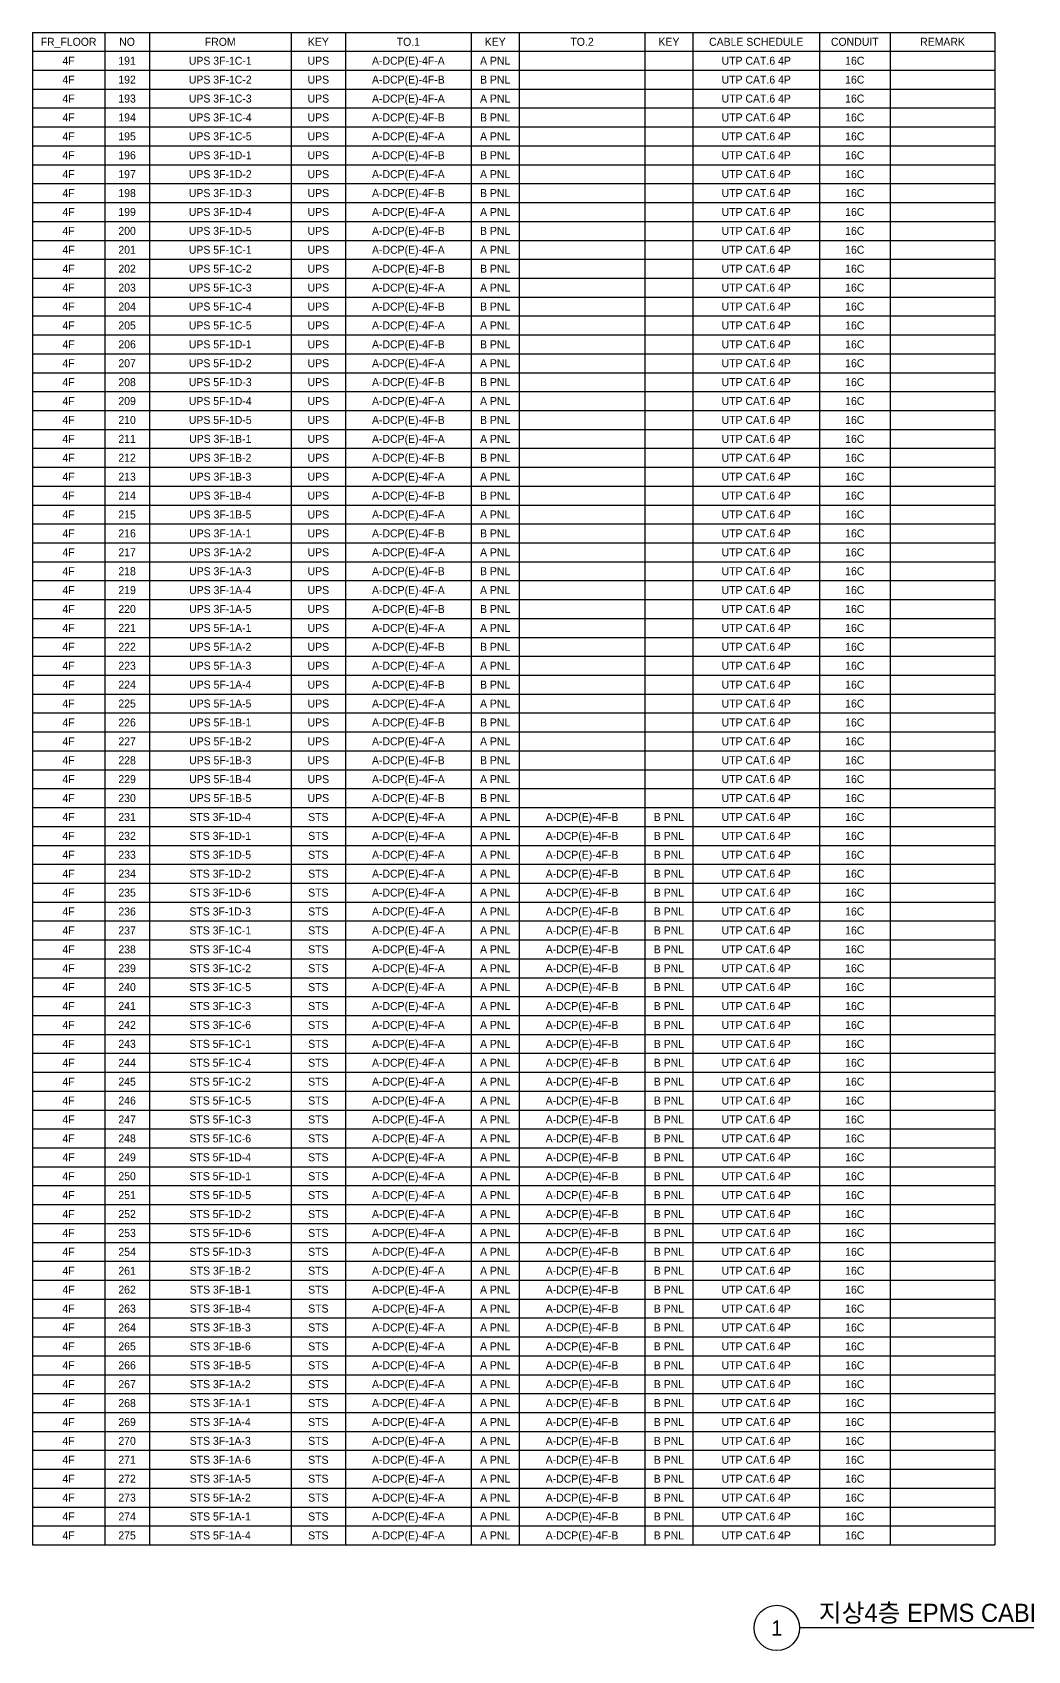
# Model space of a CAD drawing. Header units: millimetres. Extents: x 89450 to 753248, y -530175 to 1209785.
# Drawn here: x 512257 to 561595, y 360825 to 441025 of the extents above; entities that cross this region are included whole.
import ezdxf
from ezdxf.enums import TextEntityAlignment as Align

# ---------------------------------------------------------------- set-up
doc = ezdxf.new("R2010")
doc.units = ezdxf.units.MM
doc.header["$LTSCALE"] = 150
for name, color, linetype in [('-----29 Cable Schedule', 1, 'Continuous'), ('-----30 Text', 2, 'Continuous'), ('-----41 Drawing Title', 2, 'Continuous')]:
    doc.layers.add(name, color=color, linetype=linetype)
doc.styles.add('ELEC', font='')
doc.styles.get('ELEC').set_extended_font_data('Dotum')

msp = doc.modelspace()

# ---------------------------------------------------------------- linework, layer by layer
at = {"layer": '-----29 Cable Schedule'}
for p, q in [((512257, 441025), (512257, 440088)), ((512257, 441025), (559976, 441025)), ((515848, 441025), (515848, 440088)), ((518057, 441025), (518057, 440088)), ((525084, 441025), (525084, 440088)), ((527784, 441025), (527784, 440088)), ((534008, 441025), (534008, 440088)), ((536395, 441025), (536395, 440088)), ((542619, 441025), (542619, 440088)), ((545006, 441025), (545006, 440088)), ((551275, 441025), (551275, 440088)), ((554778, 441025), (554778, 440088)), ((559976, 441025), (559976, 440088)), ((512257, 440088), (512257, 366067)), ((512257, 440088), (559976, 440088)), ((512257, 440088), (512257, 366067)), ((512257, 440088), (559976, 440088)), ((515848, 440088), (515848, 366067)), ((515848, 440088), (515848, 366067)), ((518057, 440088), (518057, 366067)), ((518057, 440088), (518057, 366067)), ((525084, 440088), (525084, 366067)), ((525084, 440088), (525084, 366067)), ((527784, 440088), (527784, 366067)), ((527784, 440088), (527784, 366067)), ((534008, 440088), (534008, 366067)), ((534008, 440088), (534008, 366067)), ((536395, 440088), (536395, 366067)), ((536395, 440088), (536395, 366067)), ((542619, 440088), (542619, 366067)), ((542619, 440088), (542619, 366067)), ((545006, 440088), (545006, 366067)), ((545006, 440088), (545006, 366067)), ((551275, 440088), (551275, 366067)), ((551275, 440088), (551275, 366067)), ((554778, 440088), (554778, 366067)), ((554778, 440088), (554778, 366067)), ((559976, 440088), (559976, 366067)), ((559976, 440088), (559976, 366067)), ((512257, 439151), (559976, 439151)), ((512257, 438214), (559976, 438214)), ((512257, 437277), (559976, 437277)), ((512257, 436340), (559976, 436340)), ((512257, 435403), (559976, 435403)), ((512257, 434466), (559976, 434466)), ((512257, 433529), (559976, 433529)), ((512257, 432592), (559976, 432592)), ((512257, 431655), (559976, 431655)), ((512257, 430718), (559976, 430718)), ((512257, 429781), (559976, 429781)), ((512257, 428844), (559976, 428844)), ((512257, 427907), (559976, 427907)), ((512257, 426970), (559976, 426970)), ((512257, 426033), (559976, 426033)), ((512257, 425096), (559976, 425096)), ((512257, 424159), (559976, 424159)), ((512257, 423223), (559976, 423223)), ((512257, 422286), (559976, 422286)), ((512257, 421349), (559976, 421349)), ((512257, 420412), (559976, 420412)), ((512257, 419475), (559976, 419475)), ((512257, 418538), (559976, 418538)), ((512257, 417601), (559976, 417601)), ((512257, 416664), (559976, 416664)), ((512257, 415727), (559976, 415727)), ((512257, 414790), (559976, 414790)), ((512257, 413853), (559976, 413853)), ((512257, 412916), (559976, 412916)), ((512257, 411979), (559976, 411979)), ((512257, 411042), (559976, 411042)), ((512257, 410105), (559976, 410105)), ((512257, 409168), (559976, 409168)), ((512257, 408231), (559976, 408231)), ((512257, 407294), (559976, 407294)), ((512257, 406357), (559976, 406357)), ((512257, 405420), (559976, 405420)), ((512257, 404483), (559976, 404483)), ((512257, 403546), (559976, 403546)), ((512257, 402609), (559976, 402609)), ((512257, 401672), (559976, 401672)), ((512257, 400735), (559976, 400735)), ((512257, 399798), (559976, 399798)), ((512257, 398861), (559976, 398861)), ((512257, 397924), (559976, 397924)), ((512257, 396987), (559976, 396987)), ((512257, 396050), (559976, 396050)), ((512257, 395113), (559976, 395113)), ((512257, 394176), (559976, 394176)), ((512257, 393239), (559976, 393239)), ((512257, 392302), (559976, 392302)), ((512257, 391365), (559976, 391365)), ((512257, 390428), (559976, 390428)), ((512257, 389491), (559976, 389491)), ((512257, 388554), (559976, 388554)), ((512257, 387617), (559976, 387617)), ((512257, 386680), (559976, 386680)), ((512257, 385744), (559976, 385744)), ((512257, 384807), (559976, 384807)), ((512257, 383870), (559976, 383870)), ((512257, 382933), (559976, 382933)), ((512257, 381996), (559976, 381996)), ((512257, 381059), (559976, 381059)), ((512257, 380122), (559976, 380122)), ((512257, 379185), (559976, 379185)), ((512257, 378248), (559976, 378248)), ((512257, 377311), (559976, 377311)), ((512257, 376374), (559976, 376374)), ((512257, 375437), (559976, 375437)), ((512257, 374500), (559976, 374500)), ((512257, 373563), (559976, 373563)), ((512257, 372626), (559976, 372626)), ((512257, 371689), (559976, 371689)), ((512257, 370752), (559976, 370752)), ((512257, 369815), (559976, 369815)), ((512257, 368878), (559976, 368878)), ((512257, 367941), (559976, 367941)), ((512257, 367004), (559976, 367004)), ((512257, 366067), (559976, 366067))]:
    msp.add_line(p, q, dxfattribs=at)
at = {"layer": '-----41 Drawing Title', "color": 7}
msp.add_line((573214, 361950), (550286, 361950), dxfattribs=at)
msp.add_circle((549161, 361950), 1125, dxfattribs=at)

# ---------------------------------------------------------------- texts
at = {"layer": '-----30 Text', "style": 'ELEC'}
for s, p in [('FR_FLOOR', (514053, 440557)), ('NO', (516953, 440557)), ('FROM', (521571, 440557)), ('KEY', (526434, 440557)), ('TO.1', (530896, 440557)), ('KEY', (535201, 440557)), ('TO.2', (539507, 440557)), ('KEY', (543813, 440557)), ('CABLE SCHEDULE', (548141, 440557)), ('CONDUIT', (553026, 440557)), ('REMARK', (557377, 440557)), ('4F', (514053, 439620)), ('191', (516953, 439620)), ('UPS 3F-1C-1', (521571, 439620)), ('UPS', (526434, 439620)), ('A-DCP(E)-4F-A', (530896, 439620)), ('A PNL', (535201, 439620)), ('UTP CAT.6 4P', (548141, 439620)), ('16C', (553026, 439620)), ('4F', (514053, 438683)), ('192', (516953, 438683)), ('UPS 3F-1C-2', (521571, 438683)), ('UPS', (526434, 438683)), ('A-DCP(E)-4F-B', (530896, 438683)), ('B PNL', (535201, 438683)), ('UTP CAT.6 4P', (548141, 438683)), ('16C', (553026, 438683)), ('4F', (514053, 437746)), ('193', (516953, 437746)), ('UPS 3F-1C-3', (521571, 437746)), ('UPS', (526434, 437746)), ('A-DCP(E)-4F-A', (530896, 437746)), ('A PNL', (535201, 437746)), ('UTP CAT.6 4P', (548141, 437746)), ('16C', (553026, 437746)), ('4F', (514053, 436809)), ('194', (516953, 436809)), ('UPS 3F-1C-4', (521571, 436809)), ('UPS', (526434, 436809)), ('A-DCP(E)-4F-B', (530896, 436809)), ('B PNL', (535201, 436809)), ('UTP CAT.6 4P', (548141, 436809)), ('16C', (553026, 436809)), ('4F', (514053, 435872)), ('195', (516953, 435872)), ('UPS 3F-1C-5', (521571, 435872)), ('UPS', (526434, 435872)), ('A-DCP(E)-4F-A', (530896, 435872)), ('A PNL', (535201, 435872)), ('UTP CAT.6 4P', (548141, 435872)), ('16C', (553026, 435872)), ('4F', (514053, 434935)), ('196', (516953, 434935)), ('UPS 3F-1D-1', (521571, 434935)), ('UPS', (526434, 434935)), ('A-DCP(E)-4F-B', (530896, 434935)), ('B PNL', (535201, 434935)), ('UTP CAT.6 4P', (548141, 434935)), ('16C', (553026, 434935)), ('4F', (514053, 433998)), ('197', (516953, 433998)), ('UPS 3F-1D-2', (521571, 433998)), ('UPS', (526434, 433998)), ('A-DCP(E)-4F-A', (530896, 433998)), ('A PNL', (535201, 433998)), ('UTP CAT.6 4P', (548141, 433998)), ('16C', (553026, 433998)), ('4F', (514053, 433061)), ('198', (516953, 433061)), ('UPS 3F-1D-3', (521571, 433061)), ('UPS', (526434, 433061)), ('A-DCP(E)-4F-B', (530896, 433061)), ('B PNL', (535201, 433061)), ('UTP CAT.6 4P', (548141, 433061)), ('16C', (553026, 433061)), ('4F', (514053, 432124)), ('199', (516953, 432124)), ('UPS 3F-1D-4', (521571, 432124)), ('UPS', (526434, 432124)), ('A-DCP(E)-4F-A', (530896, 432124)), ('A PNL', (535201, 432124)), ('UTP CAT.6 4P', (548141, 432124)), ('16C', (553026, 432124)), ('4F', (514053, 431187)), ('200', (516953, 431187)), ('UPS 3F-1D-5', (521571, 431187)), ('UPS', (526434, 431187)), ('A-DCP(E)-4F-B', (530896, 431187)), ('B PNL', (535201, 431187)), ('UTP CAT.6 4P', (548141, 431187)), ('16C', (553026, 431187)), ('4F', (514053, 430250)), ('201', (516953, 430250)), ('UPS 5F-1C-1', (521571, 430250)), ('UPS', (526434, 430250)), ('A-DCP(E)-4F-A', (530896, 430250)), ('A PNL', (535201, 430250)), ('UTP CAT.6 4P', (548141, 430250)), ('16C', (553026, 430250)), ('4F', (514053, 429313)), ('202', (516953, 429313)), ('UPS 5F-1C-2', (521571, 429313)), ('UPS', (526434, 429313)), ('A-DCP(E)-4F-B', (530896, 429313)), ('B PNL', (535201, 429313)), ('UTP CAT.6 4P', (548141, 429313)), ('16C', (553026, 429313)), ('4F', (514053, 428376)), ('203', (516953, 428376)), ('UPS 5F-1C-3', (521571, 428376)), ('UPS', (526434, 428376)), ('A-DCP(E)-4F-A', (530896, 428376)), ('A PNL', (535201, 428376)), ('UTP CAT.6 4P', (548141, 428376)), ('16C', (553026, 428376)), ('4F', (514053, 427439)), ('204', (516953, 427439)), ('UPS 5F-1C-4', (521571, 427439)), ('UPS', (526434, 427439)), ('A-DCP(E)-4F-B', (530896, 427439)), ('B PNL', (535201, 427439)), ('UTP CAT.6 4P', (548141, 427439)), ('16C', (553026, 427439)), ('4F', (514053, 426502)), ('205', (516953, 426502)), ('UPS 5F-1C-5', (521571, 426502)), ('UPS', (526434, 426502)), ('A-DCP(E)-4F-A', (530896, 426502)), ('A PNL', (535201, 426502)), ('UTP CAT.6 4P', (548141, 426502)), ('16C', (553026, 426502)), ('4F', (514053, 425565)), ('206', (516953, 425565)), ('UPS 5F-1D-1', (521571, 425565)), ('UPS', (526434, 425565)), ('A-DCP(E)-4F-B', (530896, 425565)), ('B PNL', (535201, 425565)), ('UTP CAT.6 4P', (548141, 425565)), ('16C', (553026, 425565)), ('4F', (514053, 424628)), ('207', (516953, 424628)), ('UPS 5F-1D-2', (521571, 424628)), ('UPS', (526434, 424628)), ('A-DCP(E)-4F-A', (530896, 424628)), ('A PNL', (535201, 424628)), ('UTP CAT.6 4P', (548141, 424628)), ('16C', (553026, 424628)), ('4F', (514053, 423691)), ('208', (516953, 423691)), ('UPS 5F-1D-3', (521571, 423691)), ('UPS', (526434, 423691)), ('A-DCP(E)-4F-B', (530896, 423691)), ('B PNL', (535201, 423691)), ('UTP CAT.6 4P', (548141, 423691)), ('16C', (553026, 423691)), ('4F', (514053, 422754)), ('209', (516953, 422754)), ('UPS 5F-1D-4', (521571, 422754)), ('UPS', (526434, 422754)), ('A-DCP(E)-4F-A', (530896, 422754)), ('A PNL', (535201, 422754)), ('UTP CAT.6 4P', (548141, 422754)), ('16C', (553026, 422754)), ('4F', (514053, 421817)), ('210', (516953, 421817)), ('UPS 5F-1D-5', (521571, 421817)), ('UPS', (526434, 421817)), ('A-DCP(E)-4F-B', (530896, 421817)), ('B PNL', (535201, 421817)), ('UTP CAT.6 4P', (548141, 421817)), ('16C', (553026, 421817)), ('4F', (514053, 420880)), ('211', (516953, 420880)), ('UPS 3F-1B-1', (521571, 420880)), ('UPS', (526434, 420880)), ('A-DCP(E)-4F-A', (530896, 420880)), ('A PNL', (535201, 420880)), ('UTP CAT.6 4P', (548141, 420880)), ('16C', (553026, 420880)), ('4F', (514053, 419943)), ('212', (516953, 419943)), ('UPS 3F-1B-2', (521571, 419943)), ('UPS', (526434, 419943)), ('A-DCP(E)-4F-B', (530896, 419943)), ('B PNL', (535201, 419943)), ('UTP CAT.6 4P', (548141, 419943)), ('16C', (553026, 419943)), ('4F', (514053, 419006)), ('213', (516953, 419006)), ('UPS 3F-1B-3', (521571, 419006)), ('UPS', (526434, 419006)), ('A-DCP(E)-4F-A', (530896, 419006)), ('A PNL', (535201, 419006)), ('UTP CAT.6 4P', (548141, 419006)), ('16C', (553026, 419006)), ('4F', (514053, 418069)), ('214', (516953, 418069)), ('UPS 3F-1B-4', (521571, 418069)), ('UPS', (526434, 418069)), ('A-DCP(E)-4F-B', (530896, 418069)), ('B PNL', (535201, 418069)), ('UTP CAT.6 4P', (548141, 418069)), ('16C', (553026, 418069)), ('4F', (514053, 417132)), ('215', (516953, 417132)), ('UPS 3F-1B-5', (521571, 417132)), ('UPS', (526434, 417132)), ('A-DCP(E)-4F-A', (530896, 417132)), ('A PNL', (535201, 417132)), ('UTP CAT.6 4P', (548141, 417132)), ('16C', (553026, 417132)), ('4F', (514053, 416195)), ('216', (516953, 416195)), ('UPS 3F-1A-1', (521571, 416195)), ('UPS', (526434, 416195)), ('A-DCP(E)-4F-B', (530896, 416195)), ('B PNL', (535201, 416195)), ('UTP CAT.6 4P', (548141, 416195)), ('16C', (553026, 416195)), ('4F', (514053, 415258)), ('217', (516953, 415258)), ('UPS 3F-1A-2', (521571, 415258)), ('UPS', (526434, 415258)), ('A-DCP(E)-4F-A', (530896, 415258)), ('A PNL', (535201, 415258)), ('UTP CAT.6 4P', (548141, 415258)), ('16C', (553026, 415258)), ('4F', (514053, 414321)), ('218', (516953, 414321)), ('UPS 3F-1A-3', (521571, 414321)), ('UPS', (526434, 414321)), ('A-DCP(E)-4F-B', (530896, 414321)), ('B PNL', (535201, 414321)), ('UTP CAT.6 4P', (548141, 414321)), ('16C', (553026, 414321)), ('4F', (514053, 413384)), ('219', (516953, 413384)), ('UPS 3F-1A-4', (521571, 413384)), ('UPS', (526434, 413384)), ('A-DCP(E)-4F-A', (530896, 413384)), ('A PNL', (535201, 413384)), ('UTP CAT.6 4P', (548141, 413384)), ('16C', (553026, 413384)), ('4F', (514053, 412447)), ('220', (516953, 412447)), ('UPS 3F-1A-5', (521571, 412447)), ('UPS', (526434, 412447)), ('A-DCP(E)-4F-B', (530896, 412447)), ('B PNL', (535201, 412447)), ('UTP CAT.6 4P', (548141, 412447)), ('16C', (553026, 412447)), ('4F', (514053, 411510)), ('221', (516953, 411510)), ('UPS 5F-1A-1', (521571, 411510)), ('UPS', (526434, 411510)), ('A-DCP(E)-4F-A', (530896, 411510)), ('A PNL', (535201, 411510)), ('UTP CAT.6 4P', (548141, 411510)), ('16C', (553026, 411510)), ('4F', (514053, 410573)), ('222', (516953, 410573)), ('UPS 5F-1A-2', (521571, 410573)), ('UPS', (526434, 410573)), ('A-DCP(E)-4F-B', (530896, 410573)), ('B PNL', (535201, 410573)), ('UTP CAT.6 4P', (548141, 410573)), ('16C', (553026, 410573)), ('4F', (514053, 409636)), ('223', (516953, 409636)), ('UPS 5F-1A-3', (521571, 409636)), ('UPS', (526434, 409636)), ('A-DCP(E)-4F-A', (530896, 409636)), ('A PNL', (535201, 409636)), ('UTP CAT.6 4P', (548141, 409636)), ('16C', (553026, 409636)), ('4F', (514053, 408699)), ('224', (516953, 408699)), ('UPS 5F-1A-4', (521571, 408699)), ('UPS', (526434, 408699)), ('A-DCP(E)-4F-B', (530896, 408699)), ('B PNL', (535201, 408699)), ('UTP CAT.6 4P', (548141, 408699)), ('16C', (553026, 408699)), ('4F', (514053, 407762)), ('225', (516953, 407762)), ('UPS 5F-1A-5', (521571, 407762)), ('UPS', (526434, 407762)), ('A-DCP(E)-4F-A', (530896, 407762)), ('A PNL', (535201, 407762)), ('UTP CAT.6 4P', (548141, 407762)), ('16C', (553026, 407762)), ('4F', (514053, 406825)), ('226', (516953, 406825)), ('UPS 5F-1B-1', (521571, 406825)), ('UPS', (526434, 406825)), ('A-DCP(E)-4F-B', (530896, 406825)), ('B PNL', (535201, 406825)), ('UTP CAT.6 4P', (548141, 406825)), ('16C', (553026, 406825)), ('4F', (514053, 405888)), ('227', (516953, 405888)), ('UPS 5F-1B-2', (521571, 405888)), ('UPS', (526434, 405888)), ('A-DCP(E)-4F-A', (530896, 405888)), ('A PNL', (535201, 405888)), ('UTP CAT.6 4P', (548141, 405888)), ('16C', (553026, 405888)), ('4F', (514053, 404951)), ('228', (516953, 404951)), ('UPS 5F-1B-3', (521571, 404951)), ('UPS', (526434, 404951)), ('A-DCP(E)-4F-B', (530896, 404951)), ('B PNL', (535201, 404951)), ('UTP CAT.6 4P', (548141, 404951)), ('16C', (553026, 404951)), ('4F', (514053, 404015)), ('229', (516953, 404015)), ('UPS 5F-1B-4', (521571, 404015)), ('UPS', (526434, 404015)), ('A-DCP(E)-4F-A', (530896, 404015)), ('A PNL', (535201, 404015)), ('UTP CAT.6 4P', (548141, 404015)), ('16C', (553026, 404015)), ('4F', (514053, 403078)), ('230', (516953, 403078)), ('UPS 5F-1B-5', (521571, 403078)), ('UPS', (526434, 403078)), ('A-DCP(E)-4F-B', (530896, 403078)), ('B PNL', (535201, 403078)), ('UTP CAT.6 4P', (548141, 403078)), ('16C', (553026, 403078)), ('4F', (514053, 402141)), ('231', (516953, 402141)), ('STS 3F-1D-4', (521571, 402141)), ('STS', (526434, 402141)), ('A-DCP(E)-4F-A', (530896, 402141)), ('A PNL', (535201, 402141)), ('A-DCP(E)-4F-B', (539507, 402141)), ('B PNL', (543813, 402141)), ('UTP CAT.6 4P', (548141, 402141)), ('16C', (553026, 402141)), ('4F', (514053, 401204)), ('232', (516953, 401204)), ('STS 3F-1D-1', (521571, 401204)), ('STS', (526434, 401204)), ('A-DCP(E)-4F-A', (530896, 401204)), ('A PNL', (535201, 401204)), ('A-DCP(E)-4F-B', (539507, 401204)), ('B PNL', (543813, 401204)), ('UTP CAT.6 4P', (548141, 401204)), ('16C', (553026, 401204)), ('4F', (514053, 400267)), ('233', (516953, 400267)), ('STS 3F-1D-5', (521571, 400267)), ('STS', (526434, 400267)), ('A-DCP(E)-4F-A', (530896, 400267)), ('A PNL', (535201, 400267)), ('A-DCP(E)-4F-B', (539507, 400267)), ('B PNL', (543813, 400267)), ('UTP CAT.6 4P', (548141, 400267)), ('16C', (553026, 400267)), ('4F', (514053, 399330)), ('234', (516953, 399330)), ('STS 3F-1D-2', (521571, 399330)), ('STS', (526434, 399330)), ('A-DCP(E)-4F-A', (530896, 399330)), ('A PNL', (535201, 399330)), ('A-DCP(E)-4F-B', (539507, 399330)), ('B PNL', (543813, 399330)), ('UTP CAT.6 4P', (548141, 399330)), ('16C', (553026, 399330)), ('235', (516953, 398393)), ('STS 3F-1D-6', (521571, 398393)), ('STS', (526434, 398393)), ('A-DCP(E)-4F-A', (530896, 398393)), ('A-DCP(E)-4F-B', (539507, 398393)), ('UTP CAT.6 4P', (548141, 398393)), ('16C', (553026, 398393)), ('4F', (514053, 398393)), ('A PNL', (535201, 398393)), ('B PNL', (543813, 398393)), ('4F', (514053, 397456)), ('236', (516953, 397456)), ('STS 3F-1D-3', (521571, 397456)), ('STS', (526434, 397456)), ('A-DCP(E)-4F-A', (530896, 397456)), ('A PNL', (535201, 397456)), ('A-DCP(E)-4F-B', (539507, 397456)), ('B PNL', (543813, 397456)), ('UTP CAT.6 4P', (548141, 397456)), ('16C', (553026, 397456)), ('4F', (514053, 396519)), ('237', (516953, 396519)), ('STS 3F-1C-1', (521571, 396519)), ('STS', (526434, 396519)), ('A-DCP(E)-4F-A', (530896, 396519)), ('A PNL', (535201, 396519)), ('A-DCP(E)-4F-B', (539507, 396519)), ('B PNL', (543813, 396519)), ('UTP CAT.6 4P', (548141, 396519)), ('16C', (553026, 396519)), ('4F', (514053, 395582)), ('238', (516953, 395582)), ('STS 3F-1C-4', (521571, 395582)), ('STS', (526434, 395582)), ('A-DCP(E)-4F-A', (530896, 395582)), ('A PNL', (535201, 395582)), ('A-DCP(E)-4F-B', (539507, 395582)), ('B PNL', (543813, 395582)), ('UTP CAT.6 4P', (548141, 395582)), ('16C', (553026, 395582)), ('4F', (514053, 394645)), ('239', (516953, 394645)), ('STS 3F-1C-2', (521571, 394645)), ('STS', (526434, 394645)), ('A-DCP(E)-4F-A', (530896, 394645)), ('A PNL', (535201, 394645)), ('A-DCP(E)-4F-B', (539507, 394645)), ('B PNL', (543813, 394645)), ('UTP CAT.6 4P', (548141, 394645)), ('16C', (553026, 394645)), ('4F', (514053, 393708)), ('240', (516953, 393708)), ('STS 3F-1C-5', (521571, 393708)), ('STS', (526434, 393708)), ('A-DCP(E)-4F-A', (530896, 393708)), ('A PNL', (535201, 393708)), ('A-DCP(E)-4F-B', (539507, 393708)), ('B PNL', (543813, 393708)), ('UTP CAT.6 4P', (548141, 393708)), ('16C', (553026, 393708)), ('A-DCP(E)-4F-A', (530896, 392771)), ('A-DCP(E)-4F-B', (539507, 392771)), ('4F', (514053, 392771)), ('241', (516953, 392771)), ('STS 3F-1C-3', (521571, 392771)), ('STS', (526434, 392771)), ('A PNL', (535201, 392771)), ('B PNL', (543813, 392771)), ('UTP CAT.6 4P', (548141, 392771)), ('16C', (553026, 392771)), ('4F', (514053, 391834)), ('242', (516953, 391834)), ('STS 3F-1C-6', (521571, 391834)), ('STS', (526434, 391834)), ('A-DCP(E)-4F-A', (530896, 391834)), ('A PNL', (535201, 391834)), ('A-DCP(E)-4F-B', (539507, 391834)), ('B PNL', (543813, 391834)), ('UTP CAT.6 4P', (548141, 391834)), ('16C', (553026, 391834)), ('4F', (514053, 390897)), ('243', (516953, 390897)), ('STS 5F-1C-1', (521571, 390897)), ('STS', (526434, 390897)), ('A-DCP(E)-4F-A', (530896, 390897)), ('A PNL', (535201, 390897)), ('A-DCP(E)-4F-B', (539507, 390897)), ('B PNL', (543813, 390897)), ('UTP CAT.6 4P', (548141, 390897)), ('16C', (553026, 390897)), ('4F', (514053, 389960)), ('244', (516953, 389960)), ('STS 5F-1C-4', (521571, 389960)), ('STS', (526434, 389960)), ('A-DCP(E)-4F-A', (530896, 389960)), ('A PNL', (535201, 389960)), ('A-DCP(E)-4F-B', (539507, 389960)), ('B PNL', (543813, 389960)), ('UTP CAT.6 4P', (548141, 389960)), ('16C', (553026, 389960)), ('4F', (514053, 389023)), ('245', (516953, 389023)), ('STS 5F-1C-2', (521571, 389023)), ('STS', (526434, 389023)), ('A-DCP(E)-4F-A', (530896, 389023)), ('A PNL', (535201, 389023)), ('A-DCP(E)-4F-B', (539507, 389023)), ('B PNL', (543813, 389023)), ('UTP CAT.6 4P', (548141, 389023)), ('16C', (553026, 389023)), ('4F', (514053, 388086)), ('246', (516953, 388086)), ('STS 5F-1C-5', (521571, 388086)), ('STS', (526434, 388086)), ('A-DCP(E)-4F-A', (530896, 388086)), ('A PNL', (535201, 388086)), ('A-DCP(E)-4F-B', (539507, 388086)), ('B PNL', (543813, 388086)), ('UTP CAT.6 4P', (548141, 388086)), ('16C', (553026, 388086)), ('A-DCP(E)-4F-A', (530896, 387149)), ('A-DCP(E)-4F-B', (539507, 387149)), ('4F', (514053, 387149)), ('247', (516953, 387149)), ('STS 5F-1C-3', (521571, 387149)), ('STS', (526434, 387149)), ('A PNL', (535201, 387149)), ('B PNL', (543813, 387149)), ('UTP CAT.6 4P', (548141, 387149)), ('16C', (553026, 387149)), ('4F', (514053, 386212)), ('248', (516953, 386212)), ('STS 5F-1C-6', (521571, 386212)), ('STS', (526434, 386212)), ('A-DCP(E)-4F-A', (530896, 386212)), ('A PNL', (535201, 386212)), ('A-DCP(E)-4F-B', (539507, 386212)), ('B PNL', (543813, 386212)), ('UTP CAT.6 4P', (548141, 386212)), ('16C', (553026, 386212)), ('4F', (514053, 385275)), ('249', (516953, 385275)), ('STS 5F-1D-4', (521571, 385275)), ('STS', (526434, 385275)), ('A-DCP(E)-4F-A', (530896, 385275)), ('A PNL', (535201, 385275)), ('A-DCP(E)-4F-B', (539507, 385275)), ('B PNL', (543813, 385275)), ('UTP CAT.6 4P', (548141, 385275)), ('16C', (553026, 385275)), ('4F', (514053, 384338)), ('250', (516953, 384338)), ('STS 5F-1D-1', (521571, 384338)), ('STS', (526434, 384338)), ('A-DCP(E)-4F-A', (530896, 384338)), ('A PNL', (535201, 384338)), ('A-DCP(E)-4F-B', (539507, 384338)), ('B PNL', (543813, 384338)), ('UTP CAT.6 4P', (548141, 384338)), ('16C', (553026, 384338)), ('4F', (514053, 383401)), ('251', (516953, 383401)), ('STS 5F-1D-5', (521571, 383401)), ('STS', (526434, 383401)), ('A-DCP(E)-4F-A', (530896, 383401)), ('A PNL', (535201, 383401)), ('A-DCP(E)-4F-B', (539507, 383401)), ('B PNL', (543813, 383401)), ('UTP CAT.6 4P', (548141, 383401)), ('16C', (553026, 383401)), ('4F', (514053, 382464)), ('252', (516953, 382464)), ('STS 5F-1D-2', (521571, 382464)), ('STS', (526434, 382464)), ('A-DCP(E)-4F-A', (530896, 382464)), ('A PNL', (535201, 382464)), ('A-DCP(E)-4F-B', (539507, 382464)), ('B PNL', (543813, 382464)), ('UTP CAT.6 4P', (548141, 382464)), ('16C', (553026, 382464)), ('4F', (514053, 381527)), ('253', (516953, 381527)), ('STS 5F-1D-6', (521571, 381527)), ('STS', (526434, 381527)), ('A-DCP(E)-4F-A', (530896, 381527)), ('A PNL', (535201, 381527)), ('A-DCP(E)-4F-B', (539507, 381527)), ('B PNL', (543813, 381527)), ('UTP CAT.6 4P', (548141, 381527)), ('16C', (553026, 381527)), ('4F', (514053, 380590)), ('254', (516953, 380590)), ('STS 5F-1D-3', (521571, 380590)), ('STS', (526434, 380590)), ('A-DCP(E)-4F-A', (530896, 380590)), ('A PNL', (535201, 380590)), ('A-DCP(E)-4F-B', (539507, 380590)), ('B PNL', (543813, 380590)), ('UTP CAT.6 4P', (548141, 380590)), ('16C', (553026, 380590)), ('4F', (514053, 379653)), ('261', (516953, 379653)), ('STS 3F-1B-2', (521571, 379653)), ('STS', (526434, 379653)), ('A-DCP(E)-4F-A', (530896, 379653)), ('A PNL', (535201, 379653)), ('A-DCP(E)-4F-B', (539507, 379653)), ('B PNL', (543813, 379653)), ('UTP CAT.6 4P', (548141, 379653)), ('16C', (553026, 379653)), ('4F', (514053, 378716)), ('262', (516953, 378716)), ('STS 3F-1B-1', (521571, 378716)), ('STS', (526434, 378716)), ('A-DCP(E)-4F-A', (530896, 378716)), ('A PNL', (535201, 378716)), ('A-DCP(E)-4F-B', (539507, 378716)), ('B PNL', (543813, 378716)), ('UTP CAT.6 4P', (548141, 378716)), ('16C', (553026, 378716)), ('4F', (514053, 377779)), ('263', (516953, 377779)), ('STS 3F-1B-4', (521571, 377779)), ('STS', (526434, 377779)), ('A-DCP(E)-4F-A', (530896, 377779)), ('A PNL', (535201, 377779)), ('A-DCP(E)-4F-B', (539507, 377779)), ('B PNL', (543813, 377779)), ('UTP CAT.6 4P', (548141, 377779)), ('16C', (553026, 377779)), ('4F', (514053, 376842)), ('264', (516953, 376842)), ('STS 3F-1B-3', (521571, 376842)), ('STS', (526434, 376842)), ('A-DCP(E)-4F-A', (530896, 376842)), ('A PNL', (535201, 376842)), ('A-DCP(E)-4F-B', (539507, 376842)), ('B PNL', (543813, 376842)), ('UTP CAT.6 4P', (548141, 376842)), ('16C', (553026, 376842)), ('4F', (514053, 375905)), ('265', (516953, 375905)), ('STS 3F-1B-6', (521571, 375905)), ('STS', (526434, 375905)), ('A-DCP(E)-4F-A', (530896, 375905)), ('A PNL', (535201, 375905)), ('A-DCP(E)-4F-B', (539507, 375905)), ('B PNL', (543813, 375905)), ('UTP CAT.6 4P', (548141, 375905)), ('16C', (553026, 375905)), ('4F', (514053, 374968)), ('266', (516953, 374968)), ('STS 3F-1B-5', (521571, 374968)), ('STS', (526434, 374968)), ('A-DCP(E)-4F-A', (530896, 374968)), ('A PNL', (535201, 374968)), ('A-DCP(E)-4F-B', (539507, 374968)), ('B PNL', (543813, 374968)), ('UTP CAT.6 4P', (548141, 374968)), ('16C', (553026, 374968)), ('4F', (514053, 374031)), ('267', (516953, 374031)), ('STS 3F-1A-2', (521571, 374031)), ('STS', (526434, 374031)), ('A-DCP(E)-4F-A', (530896, 374031)), ('A PNL', (535201, 374031)), ('A-DCP(E)-4F-B', (539507, 374031)), ('B PNL', (543813, 374031)), ('UTP CAT.6 4P', (548141, 374031)), ('16C', (553026, 374031)), ('4F', (514053, 373094)), ('268', (516953, 373094)), ('STS 3F-1A-1', (521571, 373094)), ('STS', (526434, 373094)), ('A-DCP(E)-4F-A', (530896, 373094)), ('A PNL', (535201, 373094)), ('A-DCP(E)-4F-B', (539507, 373094)), ('B PNL', (543813, 373094)), ('UTP CAT.6 4P', (548141, 373094)), ('16C', (553026, 373094)), ('4F', (514053, 372157)), ('269', (516953, 372157)), ('STS 3F-1A-4', (521571, 372157)), ('STS', (526434, 372157)), ('A-DCP(E)-4F-A', (530896, 372157)), ('A PNL', (535201, 372157)), ('A-DCP(E)-4F-B', (539507, 372157)), ('B PNL', (543813, 372157)), ('UTP CAT.6 4P', (548141, 372157)), ('16C', (553026, 372157)), ('4F', (514053, 371220)), ('270', (516953, 371220)), ('STS 3F-1A-3', (521571, 371220)), ('STS', (526434, 371220)), ('A-DCP(E)-4F-A', (530896, 371220)), ('A PNL', (535201, 371220)), ('A-DCP(E)-4F-B', (539507, 371220)), ('B PNL', (543813, 371220)), ('UTP CAT.6 4P', (548141, 371220)), ('16C', (553026, 371220)), ('4F', (514053, 370283)), ('271', (516953, 370283)), ('STS 3F-1A-6', (521571, 370283)), ('STS', (526434, 370283)), ('A-DCP(E)-4F-A', (530896, 370283)), ('A PNL', (535201, 370283)), ('A-DCP(E)-4F-B', (539507, 370283)), ('B PNL', (543813, 370283)), ('UTP CAT.6 4P', (548141, 370283)), ('16C', (553026, 370283)), ('4F', (514053, 369346)), ('272', (516953, 369346)), ('STS 3F-1A-5', (521571, 369346)), ('STS', (526434, 369346)), ('A-DCP(E)-4F-A', (530896, 369346)), ('A PNL', (535201, 369346)), ('A-DCP(E)-4F-B', (539507, 369346)), ('B PNL', (543813, 369346)), ('UTP CAT.6 4P', (548141, 369346)), ('16C', (553026, 369346)), ('4F', (514053, 368409)), ('273', (516953, 368409)), ('STS 5F-1A-2', (521571, 368409)), ('STS', (526434, 368409)), ('A-DCP(E)-4F-A', (530896, 368409)), ('A PNL', (535201, 368409)), ('A-DCP(E)-4F-B', (539507, 368409)), ('B PNL', (543813, 368409)), ('UTP CAT.6 4P', (548141, 368409)), ('16C', (553026, 368409)), ('4F', (514053, 367473)), ('274', (516953, 367473)), ('STS 5F-1A-1', (521571, 367473)), ('STS', (526434, 367473)), ('A-DCP(E)-4F-A', (530896, 367473)), ('A PNL', (535201, 367473)), ('A-DCP(E)-4F-B', (539507, 367473)), ('B PNL', (543813, 367473)), ('UTP CAT.6 4P', (548141, 367473)), ('16C', (553026, 367473)), ('4F', (514053, 366536)), ('275', (516953, 366536)), ('STS 5F-1A-4', (521571, 366536)), ('STS', (526434, 366536)), ('A-DCP(E)-4F-A', (530896, 366536)), ('A PNL', (535201, 366536)), ('A-DCP(E)-4F-B', (539507, 366536)), ('B PNL', (543813, 366536)), ('UTP CAT.6 4P', (548141, 366536)), ('16C', (553026, 366536))]:
    msp.add_text(s, height=396.6, dxfattribs=at).set_placement(p, align=Align.MIDDLE_CENTER)
at = {"layer": '-----41 Drawing Title', "color": 2, "style": 'ELEC'}
msp.add_text('지상4층 EPMS CABLE SCHEDULE-2', height=900, dxfattribs=at).set_placement((551245, 362250))
at = {"layer": '-----41 Drawing Title', "color": 7, "style": 'ELEC'}
msp.add_text('1', height=750, dxfattribs=at).set_placement((549161, 361950), align=Align.MIDDLE)

doc.saveas('drawing.dxf')
